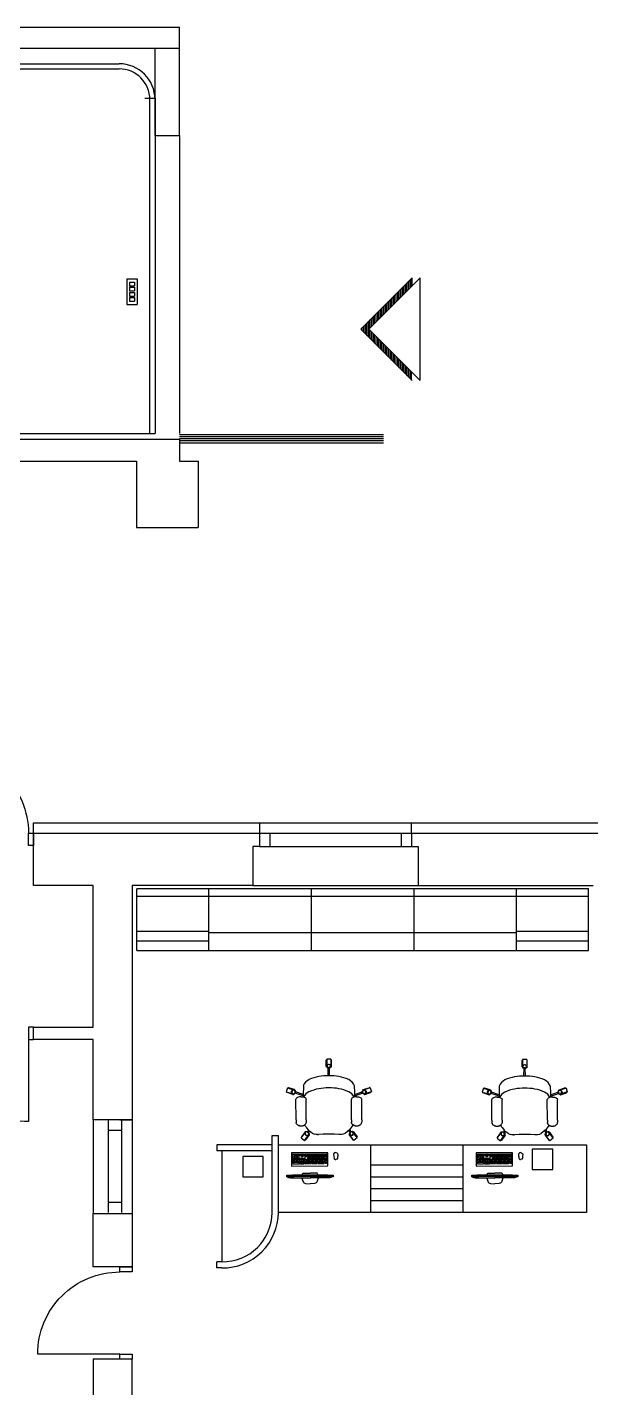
# Model space of a CAD drawing. Header units: millimetres. Extents: x -6354 to 26360, y -281 to 28373.
# Drawn here: x 10964 to 16454, y 15124 to 28373 of the extents above; entities that cross this region are included whole.
import ezdxf

# ---------------------------------------------------------------- set-up
doc = ezdxf.new("R2010")
doc.units = ezdxf.units.MM
for name, color, linetype in [('door_dwgmodels.com', 250, 'Continuous'), ('eguipment', 250, 'Continuous'), ('furniture _san', 36, 'Continuous'), ('wall', 5, 'Continuous'), ('Windows', 4, 'Continuous')]:
    doc.layers.add(name, color=color, linetype=linetype)

# ---------------------------------------------------------------- blocks, each defined once
blk = doc.blocks.new('armchair 043')
at = {"color": 0, "linetype": 'Continuous'}
for p, q in [((-25, 91), (-25, 151)), ((-20, 161), (-20, 81)), ((20, 161), (-20, 161)), ((20, 161), (20, 81)), ((25, 91), (25, 151)), ((-16, 81), (-20, 81)), ((-7, 0), (-6, 74)), ((2, 81), (-2, 81)), ((7, 0), (6, 74)), ((20, 81), (16, 81)), ((-403, -117), (-415, -155)), ((-403, -117), (-327, -142)), ((-335, -134), (-392, -116)), ((-248, -96), (-250, -187)), ((248, -96), (250, -166)), ((403, -117), (327, -142)), ((335, -134), (392, -116)), ((403, -117), (415, -155)), ((-415, -155), (-339, -180)), ((-350, -181), (-407, -163)), ((-338, -176), (-339, -180)), ((-332, -159), (-333, -162)), ((-327, -142), (-328, -145)), ((-250, -196), (-328, -169)), ((-250, -181), (-324, -157)), ((-319, -224), (-320, -228)), ((-320, -428), (-320, -228)), ((-316, -219), (-319, -224)), ((-311, -215), (-316, -219)), ((-305, -211), (-311, -215)), ((-298, -208), (-305, -211)), ((-289, -206), (-298, -208)), ((-280, -204), (-289, -206)), ((-289, -206), (-289, -206)), ((-279, -204), (-280, -204)), ((-270, -204), (-279, -204)), ((-270, -204), (-261, -204)), ((-260, -204), (-261, -204)), ((-260, -204), (-251, -206)), ((-251, -206), (-242, -208)), ((-251, -206), (-251, -206)), ((-250, -187), (-250, -198)), ((-250, -198), (-250, -206)), ((-242, -208), (-235, -211)), ((-235, -211), (-229, -215)), ((-229, -215), (-224, -219)), ((-224, -219), (-221, -224)), ((-221, -224), (-220, -228)), ((-220, -428), (-220, -228)), ((221, -224), (220, -228)), ((220, -428), (220, -228)), ((224, -219), (221, -224)), ((229, -215), (224, -219)), ((235, -211), (229, -215)), ((242, -208), (235, -211)), ((251, -206), (242, -208)), ((250, -181), (324, -157)), ((250, -166), (250, -169)), ((250, -196), (328, -169)), ((250, -169), (250, -187)), ((250, -187), (250, -198)), ((250, -198), (250, -206)), ((260, -204), (251, -206)), ((251, -206), (251, -206)), ((261, -204), (260, -204)), ((270, -204), (261, -204)), ((270, -204), (279, -204)), ((280, -204), (279, -204)), ((280, -204), (289, -206)), ((289, -206), (289, -206)), ((289, -206), (298, -208)), ((298, -208), (305, -211)), ((305, -211), (311, -215)), ((311, -215), (316, -219)), ((316, -219), (319, -224)), ((319, -224), (320, -228)), ((320, -428), (320, -228)), ((327, -142), (328, -145)), ((332, -159), (333, -162)), ((338, -176), (339, -180)), ((415, -155), (339, -180)), ((350, -181), (407, -163)), ((-320, -428), (-320, -436)), ((-320, -436), (-320, -445)), ((-320, -445), (-320, -453)), ((-319, -459), (-320, -453)), ((-320, -453), (-320, -453)), ((-319, -459), (-318, -461)), ((-315, -467), (-318, -461)), ((-310, -473), (-315, -467)), ((-304, -478), (-310, -473)), ((-304, -478), (-302, -479)), ((-295, -483), (-302, -479)), ((-295, -483), (-293, -484)), ((-293, -484), (-289, -485)), ((-283, -486), (-289, -485)), ((-283, -486), (-281, -487)), ((-281, -487), (-277, -487)), ((-277, -487), (-274, -487)), ((-274, -487), (-270, -488)), ((-270, -488), (-266, -487)), ((-266, -487), (-263, -487)), ((-263, -487), (-259, -487)), ((-259, -487), (-257, -486)), ((-257, -486), (-251, -485)), ((-251, -485), (-247, -484)), ((-247, -484), (-245, -483)), ((-245, -483), (-238, -479)), ((-238, -479), (-236, -478)), ((-237, -479), (-225, -495)), ((-236, -478), (-230, -473)), ((-230, -473), (-225, -467)), ((-225, -467), (-222, -461)), ((-225, -495), (-218, -505)), ((-222, -461), (-221, -459)), ((-220, -453), (-221, -454)), ((-221, -459), (-221, -454)), ((-220, -428), (-220, -436)), ((-220, -436), (-220, -445)), ((-220, -445), (-220, -453)), ((-218, -505), (-202, -526)), ((-200, -528), (-202, -526)), ((-200, -528), (-180, -542)), ((200, -527), (180, -542)), ((202, -526), (200, -527)), ((225, -495), (202, -526)), ((202, -526), (214, -543)), ((220, -428), (220, -436)), ((220, -436), (220, -445)), ((220, -445), (220, -453)), ((220, -453), (220, -453)), ((221, -459), (220, -453)), ((221, -459), (222, -461)), ((225, -467), (222, -461)), ((230, -473), (225, -467)), ((237, -479), (225, -495)), ((236, -478), (230, -473)), ((236, -478), (238, -479)), ((245, -483), (238, -479)), ((245, -483), (247, -484)), ((247, -484), (251, -485)), ((257, -486), (251, -485)), ((257, -486), (259, -487)), ((259, -487), (263, -487)), ((263, -487), (266, -487)), ((266, -487), (270, -488)), ((270, -488), (274, -487)), ((274, -487), (277, -487)), ((277, -487), (281, -487)), ((281, -487), (283, -486)), ((283, -486), (289, -485)), ((289, -485), (293, -484)), ((293, -484), (295, -483)), ((295, -483), (302, -479)), ((302, -479), (304, -478)), ((304, -478), (310, -473)), ((310, -473), (315, -467)), ((315, -467), (318, -461)), ((318, -461), (319, -459)), ((319, -459), (320, -453)), ((320, -428), (320, -436)), ((320, -436), (320, -445)), ((320, -445), (320, -453)), ((-269, -605), (-222, -541)), ((-269, -605), (-237, -629)), ((-232, -546), (-267, -594)), ((-237, -629), (-190, -564)), ((-191, -575), (-227, -624)), ((-222, -541), (-219, -543)), ((-197, -530), (-207, -543)), ((-207, -551), (-204, -554)), ((-187, -537), (-197, -550)), ((-193, -562), (-190, -564)), ((-180, -542), (-175, -546)), ((-175, -546), (-160, -558)), ((-158, -560), (-160, -558)), ((-155, -561), (-158, -560)), ((-155, -561), (-140, -568)), ((-125, -571), (-140, -568)), ((-111, -573), (-125, -571)), ((-111, -573), (-100, -572)), ((-56, -568), (-100, -572)), ((55, -568), (-56, -568)), ((98, -572), (55, -568)), ((109, -573), (98, -572)), ((125, -571), (109, -573)), ((140, -568), (125, -571)), ((155, -561), (140, -568)), ((158, -560), (155, -561)), ((161, -558), (158, -560)), ((180, -542), (161, -558)), ((192, -534), (204, -550)), ((201, -562), (197, -564)), ((244, -629), (197, -564)), ((199, -575), (234, -624)), ((215, -551), (212, -554)), ((230, -541), (226, -543)), ((277, -605), (230, -541)), ((240, -546), (275, -594)), ((277, -605), (244, -629))]:
    blk.add_line(p, q, dxfattribs=at)
for centre in [(0, 93), (-344, -157), (344, -157), (-213, -562), (221, -562)]:
    blk.add_circle(centre, 20, dxfattribs=at)
for centre, radius, start, end in [((-20, 151), 5, 90, 180), ((20, 151), 5, 0, 90), ((-15, -439), 440, 88.0553, 113.9054), ((-20, 91), 5, 180, 270), ((0, 93), 17, 279.4623, 260.5377), ((15, -439), 440, 66.0946, 91.9447), ((20, 91), 5, 270, 0), ((-393, -120), 5, 72.3275, 162.3275), ((-152, -132), 103, 113.6677, 159.7631), ((-15, -558), 440, 88.0553, 113.9054), ((15, -558), 440, 66.0946, 91.9447), ((152, -132), 103, 20.2369, 66.3323), ((393, -120), 5, 17.6725, 107.6725), ((-406, -158), 5, 162.3275, 252.3275), ((-344, -157), 17, 351.7899, 332.8652), ((-348, -177), 5, 252.3275, 342.3275), ((-336, -138), 5, 342.3275, 72.3275), ((-152, -250), 103, 113.6677, 155.3986), ((152, -250), 103, 24.6014, 66.3323), ((344, -157), 17, 207.1348, 188.2101), ((336, -138), 5, 107.6725, 197.6725), ((348, -177), 5, 197.6725, 287.6725), ((406, -158), 5, 287.6725, 17.6725), ((-263, -597), 5, 144, 234), ((-231, -621), 5, 234, 324), ((-228, -549), 5, 54, 144), ((-213, -562), 17, 63.4623, 44.5377), ((-195, -572), 5, 324, 54), ((203, -572), 5, 126, 216), ((221, -562), 17, 135.4623, 116.5377), ((236, -549), 5, 36, 126), ((238, -621), 5, 216, 306), ((271, -597), 5, 306, 36)]:
    blk.add_arc(centre, radius, start, end, dxfattribs=at)
blk = doc.blocks.new('pc')
at = {"color": 0, "linetype": 'ByBlock'}
for p, q in [((-235, 0), (235, 0)), ((233, 120), (-223, 120)), ((235, 0), (235, -170)), ((-235, -170), (-235, 0)), ((235, -170), (-235, -170)), ((-220, -30), (-140, -30)), ((-220, -49), (-220, -30)), ((-220, -49), (-140, -49)), ((-220, -155), (-220, -60)), ((-220, -60), (-140, -60)), ((-140, -79), (-220, -79)), ((-140, -117), (-220, -117)), ((-220, -155), (-140, -155)), ((-200, -155), (-200, -60)), ((-140, -98), (-200, -98)), ((-140, -136), (-200, -136)), ((-180, -155), (-180, -60)), ((-160, -136), (-160, -60)), ((-140, -49), (-140, -30)), ((-140, -155), (-140, -60)), ((-130, -30), (-70, -30)), ((-130, -49), (-130, -30)), ((-130, -49), (-70, -49)), ((-130, -98), (-130, -60)), ((-130, -60), (-70, -60)), ((-70, -79), (-130, -79)), ((-70, -98), (-130, -98)), ((-130, -155), (-130, -136)), ((-70, -136), (-130, -136)), ((-130, -155), (-70, -155)), ((-110, -49), (-110, -30)), ((-110, -98), (-110, -60)), ((-110, -155), (-110, -117)), ((-90, -117), (-110, -117)), ((-90, -49), (-90, -30)), ((-90, -98), (-90, -60)), ((-90, -155), (-90, -117)), ((-70, -49), (-70, -30)), ((-70, -98), (-70, -60)), ((-70, -155), (-70, -136)), ((-60, -30), (15, -30)), ((-60, -49), (-60, -30)), ((-60, -49), (15, -49)), ((-60, -155), (-60, -60)), ((-60, -60), (220, -60)), ((220, -79), (-60, -79)), ((220, -117), (-60, -117)), ((220, -136), (-60, -136)), ((-60, -155), (220, -155)), ((-41, -49), (-41, -30)), ((-41, -79), (-41, -60)), ((-41, -136), (-41, -117)), ((-36, -155), (-36, -136)), ((-32, -98), (-32, -79)), ((220, -98), (-32, -98)), ((-23, -49), (-23, -30)), ((-23, -79), (-23, -60)), ((-19, -117), (-19, -98)), ((-13, -98), (-13, -79)), ((-12, -155), (-12, -136)), ((-10, -136), (-10, -117)), ((-4, -49), (-4, -30)), ((-4, -79), (-4, -60)), ((-1, -117), (-1, -98)), ((5, -98), (5, -79)), ((9, -136), (9, -117)), ((11, -155), (11, -136)), ((15, -49), (15, -30)), ((15, -79), (15, -60)), ((18, -117), (18, -98)), ((24, -98), (24, -79)), ((25, -30), (99, -30)), ((25, -49), (25, -30)), ((25, -49), (99, -49)), ((28, -136), (28, -117)), ((33, -79), (33, -60)), ((35, -155), (35, -136)), ((37, -117), (37, -98)), ((43, -49), (43, -30)), ((43, -98), (43, -79)), ((46, -136), (46, -117)), ((52, -79), (52, -60)), ((55, -117), (55, -98)), ((61, -98), (61, -79)), ((62, -49), (62, -30)), ((65, -136), (65, -117)), ((71, -79), (71, -60)), ((74, -117), (74, -98)), ((80, -98), (80, -79)), ((81, -49), (81, -30)), ((84, -136), (84, -117)), ((89, -79), (89, -60)), ((93, -117), (93, -98)), ((99, -49), (99, -30)), ((99, -98), (99, -79)), ((102, -136), (102, -117)), ((108, -79), (108, -60)), ((109, -30), (184, -30)), ((109, -49), (109, -30)), ((109, -49), (184, -49)), ((111, -117), (111, -98)), ((117, -98), (117, -79)), ((121, -136), (121, -117)), ((127, -79), (127, -60)), ((128, -49), (128, -30)), ((130, -117), (130, -98)), ((136, -98), (136, -79)), ((140, -136), (140, -117)), ((145, -79), (145, -60)), ((147, -49), (147, -30)), ((147, -155), (147, -136)), ((149, -117), (149, -98)), ((155, -98), (155, -79)), ((158, -136), (158, -117)), ((164, -79), (164, -60)), ((165, -49), (165, -30)), ((167, -117), (167, -98)), ((171, -155), (171, -136)), ((173, -98), (173, -79)), ((177, -136), (177, -117)), ((183, -79), (183, -60)), ((184, -49), (184, -30)), ((186, -117), (186, -98)), ((192, -98), (192, -79)), ((196, -136), (196, -117)), ((196, -155), (196, -136)), ((220, -30), (201, -30)), ((201, -49), (201, -30)), ((220, -49), (201, -49)), ((201, -79), (201, -60)), ((220, -49), (220, -30)), ((220, -155), (220, -60))]:
    blk.add_line(p, q, dxfattribs=at)
for points in [[(-100, 157), (-87, 198, -0.272896), (-53, 229), (5, 232)], [(110, 157), (97, 198, 0.272896), (62, 229), (5, 232)], [(-295, 140, -0.114912), (-205, 155), (5, 158)], [(-102, 120), (-94, 102, 0.313531), (-78, 92), (5, 92)], [(305, 140, 0.114912), (215, 155), (5, 158)], [(112, 120), (104, 102, -0.313531), (88, 92), (5, 92)], [(340, -176, -0.519846), (314, -132, 0.038716), (318, -100, -0.415026), (340, -81, -0.75741)], [(340, -176, 0.512868), (366, -132, -0.038716), (363, -100, 0.410575), (340, -81, 0.75741)]]:
    blk.add_lwpolyline(points, format="xyb", dxfattribs=at)
blk.add_lwpolyline([(-295, 120), (305, 120), (305, 140), (-295, 140), (-295, 120)], dxfattribs=at)
blk = doc.blocks.new('*U51')
at = {"color": 0, "linetype": 'ByBlock', "ltscale": 10}
blk.add_lwpolyline([(-850, 0), (-850, 800, -0.414214), (-50, 0)], format="xyb", dxfattribs=at)
at = {"color": 0}
for points in [[(-900, 0), (-850, 0), (-850, -120), (-900, -120)], [(-50, 0), (0, 0), (0, -120), (-50, -120)]]:
    blk.add_lwpolyline(points, close=True, dxfattribs=at)
blk = doc.blocks.new('*U58')
at = {"color": 0}
for p, q in [((0, 0), (1480, 0)), ((100, 0), (100, -130)), ((1380, 0), (1380, -130)), ((0, -130), (1480, -130))]:
    blk.add_line(p, q, dxfattribs=at)
blk = doc.blocks.new('*U61')
at = {"color": 0}
for points in [[(-900, 0), (-850, 0), (-850, 120), (-900, 120)], [(-50, 0), (0, 0), (0, 120), (-50, 120)]]:
    blk.add_lwpolyline(points, close=True, dxfattribs=at)
at = {"color": 0, "linetype": 'ByBlock', "ltscale": 10}
blk.add_lwpolyline([(-50, 0), (-50, -800, -0.414214), (-850, 0)], format="xyb", dxfattribs=at)
blk = doc.blocks.new('*U81')
at = {"color": 0}
for p, q in [((0, 0), (900, 0)), ((100, 0), (100, -130)), ((800, 0), (800, -130)), ((0, -130), (900, -130))]:
    blk.add_line(p, q, dxfattribs=at)

msp = doc.modelspace()

# ---------------------------------------------------------------- linework, layer by layer
at = {"layer": 'eguipment', "color": 18, "true_color": 0x000000}
for p, q in [((-5371, 28373), (12449, 28373)), ((12449, 27317), (12449, 28373)), ((-5131, 28167), (12449, 28167)), ((12209, 27317), (12209, 28167)), ((8759, 28017), (11859, 28017)), ((8759, 27967), (11859, 27967)), ((12109, 27680), (12209, 27680)), ((12159, 24417), (12159, 27667)), ((12209, 27680), (12209, 25457)), ((12209, 27317), (12449, 27317)), ((12209, 27317), (12209, 24417)), ((12449, 27317), (12449, 24417)), ((11934, 25922), (11934, 25672)), ((11934, 25922), (12034, 25922)), ((11959, 25890), (11959, 25855)), ((11959, 25890), (12009, 25890)), ((11959, 25855), (12009, 25855)), ((11959, 25840), (12009, 25840)), ((11959, 25840), (11959, 25805)), ((12009, 25890), (12009, 25855)), ((12009, 25840), (12009, 25805)), ((12034, 25922), (12034, 25672)), ((14713, 25932), (14213, 25432)), ((14793, 25932), (14293, 25432)), ((14618, 25757), (14618, 25837)), ((14633, 25772), (14633, 25852)), ((14648, 25787), (14648, 25867)), ((14663, 25802), (14663, 25882)), ((14678, 25817), (14678, 25897)), ((14693, 25832), (14693, 25912)), ((14708, 25847), (14708, 25927)), ((14713, 25852), (14713, 25932)), ((14793, 24932), (14793, 25932)), ((11959, 25805), (12009, 25805)), ((11959, 25790), (12009, 25790)), ((11959, 25790), (11959, 25755)), ((11959, 25755), (12009, 25755)), ((11959, 25740), (12009, 25740)), ((11959, 25740), (11959, 25705)), ((11959, 25705), (12009, 25705)), ((12009, 25790), (12009, 25755)), ((12009, 25740), (12009, 25705)), ((14483, 25622), (14483, 25702)), ((14498, 25637), (14498, 25717)), ((14513, 25652), (14513, 25732)), ((14528, 25667), (14528, 25747)), ((14543, 25682), (14543, 25762)), ((14558, 25697), (14558, 25777)), ((14573, 25712), (14573, 25792)), ((14588, 25727), (14588, 25807)), ((14603, 25742), (14603, 25822)), ((11934, 25672), (12034, 25672)), ((14363, 25502), (14363, 25582)), ((14378, 25517), (14378, 25597)), ((14393, 25532), (14393, 25612)), ((14408, 25547), (14408, 25627)), ((14423, 25562), (14423, 25642)), ((14438, 25577), (14438, 25657)), ((14453, 25592), (14453, 25672)), ((14468, 25607), (14468, 25687)), ((14228, 25417), (14228, 25447)), ((14243, 25402), (14243, 25462)), ((14258, 25387), (14258, 25477)), ((14273, 25372), (14273, 25492)), ((14288, 25357), (14288, 25507)), ((14303, 25442), (14303, 25522)), ((14318, 25457), (14318, 25537)), ((14333, 25472), (14333, 25552)), ((14348, 25487), (14348, 25567)), ((14713, 24932), (14213, 25432)), ((14793, 24932), (14293, 25432)), ((14303, 25342), (14303, 25422)), ((14318, 25327), (14318, 25407)), ((14333, 25312), (14333, 25392)), ((14348, 25297), (14348, 25377)), ((14363, 25282), (14363, 25362)), ((14378, 25267), (14378, 25347)), ((14393, 25252), (14393, 25332)), ((14408, 25237), (14408, 25317)), ((14423, 25222), (14423, 25302)), ((14438, 25207), (14438, 25287)), ((14453, 25192), (14453, 25272)), ((14468, 25177), (14468, 25257)), ((14483, 25162), (14483, 25242)), ((14498, 25147), (14498, 25227)), ((14513, 25132), (14513, 25212)), ((14528, 25117), (14528, 25197)), ((14543, 25102), (14543, 25182)), ((14558, 25087), (14558, 25167)), ((14573, 25072), (14573, 25152)), ((14588, 25057), (14588, 25137)), ((14603, 25042), (14603, 25122)), ((14618, 25027), (14618, 25107)), ((14633, 25012), (14633, 25092)), ((14648, 24997), (14648, 25077)), ((14663, 24982), (14663, 25062)), ((14678, 24967), (14678, 25047)), ((14693, 24952), (14693, 25032)), ((14708, 24937), (14708, 25017)), ((-5081, 24417), (12209, 24417)), ((12449, 24407), (14434, 24407)), ((12449, 24387), (14434, 24387)), ((9659, 24362), (12449, 24362)), ((12449, 24367), (14434, 24367)), ((12449, 24357), (12449, 24147)), ((12449, 24347), (14434, 24347)), ((12449, 24327), (14434, 24327)), ((9764, 24147), (12029, 24147)), ((12029, 24147), (12029, 23502)), ((12449, 24147), (12629, 24147)), ((12629, 24147), (12629, 23502)), ((12029, 23502), (12629, 23502))]:
    msp.add_line(p, q, dxfattribs=at)
for radius in [350, 300]:
    msp.add_arc((11859, 27667), radius, 0, 90, dxfattribs=at)
at = {"layer": 'furniture _san'}
for p, q in [((12031, 19382), (12031, 19982)), ((12731, 19982), (12031, 19982)), ((12731, 19907), (12031, 19907)), ((13731, 19982), (12731, 19982)), ((12731, 19982), (12731, 19382)), ((13731, 19907), (12731, 19907)), ((14731, 19982), (13731, 19982)), ((13731, 19982), (13731, 19382)), ((14731, 19907), (13731, 19907)), ((15731, 19982), (14731, 19982)), ((14731, 19982), (14731, 19382)), ((15731, 19907), (14731, 19907)), ((15731, 19382), (15731, 19982)), ((16431, 19982), (15731, 19982)), ((16431, 19907), (15731, 19907)), ((16431, 19382), (16431, 19982)), ((12031, 19572), (12731, 19572)), ((12031, 19477), (12731, 19477)), ((12731, 19557), (13731, 19557)), ((13731, 19557), (14731, 19557)), ((14731, 19557), (15731, 19557)), ((15731, 19572), (16431, 19572)), ((15731, 19477), (16431, 19477)), ((12031, 19382), (12731, 19382)), ((12731, 19382), (13731, 19382)), ((13731, 19382), (14731, 19382)), ((14731, 19382), (15731, 19382)), ((15731, 19382), (16431, 19382)), ((13351, 17491), (12811, 17491)), ((12811, 17491), (12811, 17431)), ((13351, 16831), (13351, 17581)), ((13351, 17581), (13411, 17581)), ((13411, 16831), (13411, 17581)), ((13411, 17491), (14311, 17491)), ((14311, 16831), (14311, 17491)), ((14311, 17491), (15211, 17491)), ((15211, 16831), (15211, 17491)), ((15211, 17491), (16411, 17491)), ((16411, 17491), (16411, 16831)), ((13351, 17431), (12811, 17431)), ((12861, 17431), (12861, 16351)), ((13263, 17377), (13063, 17377)), ((13063, 17377), (13063, 17177)), ((13263, 17177), (13263, 17377)), ((16083, 17449), (15883, 17449)), ((15883, 17449), (15883, 17249)), ((16083, 17249), (16083, 17449)), ((15211, 17291), (14311, 17291)), ((15883, 17249), (16083, 17249)), ((13063, 17177), (13263, 17177)), ((15211, 17176), (14311, 17176)), ((15211, 17061), (14311, 17061)), ((14311, 16831), (13411, 16831)), ((15211, 16946), (14311, 16946)), ((15211, 16831), (14311, 16831)), ((16411, 16831), (15211, 16831)), ((12861, 16351), (12811, 16351)), ((12811, 16291), (12811, 16351)), ((12861, 16291), (12811, 16291))]:
    msp.add_line(p, q, dxfattribs=at)
for radius, start, end in [(544, 269.3525, 359.5963), (484, 269.3153, 359.5033)]:
    msp.add_arc((12867, 16835), radius, start, end, dxfattribs=at)
at = {"layer": 'wall', "color": 5}
for p, q in [((14706, 20526), (14706, 20626)), ((14706, 20626), (16698, 20626)), ((14706, 20526), (14706, 20396)), ((14706, 20396), (14771, 20396)), ((14771, 20396), (14771, 20016)), ((14771, 20016), (16476, 20016)), ((11866, 17732), (11986, 17732))]:
    msp.add_line(p, q, dxfattribs=at)
at = {"layer": 'wall', "color": 18, "true_color": 0x000000}
for p, q in [((11026, 20526), (13226, 20526)), ((14706, 20526), (16691, 20526)), ((13161, 20016), (14771, 20016))]:
    msp.add_line(p, q, dxfattribs=at)
at = {"layer": 'wall', "color": 5}
for points in [[(11986, 20016), (11986, 17732), (11606, 17732), (11606, 18516), (11026, 18516), (11026, 18636), (11606, 18636), (11606, 20016), (11026, 20016), (11026, 20526), (11026, 20626), (13226, 20626), (13226, 20526), (13226, 20396), (13161, 20396), (13161, 20016)], [(11986, 16822), (11986, 16302), (11606, 16302), (11606, 16822)]]:
    msp.add_lwpolyline(points, close=True, dxfattribs=at)
at = {"layer": 'wall', "color": 18, "true_color": 0x000000}
for points in [[(13226, 20626), (14706, 20626)], [(11606, 17732), (11606, 16822)], [(11986, 17732), (11986, 16822)]]:
    msp.add_lwpolyline(points, dxfattribs=at)
at = {"layer": 'wall', "color": 5}
msp.add_lwpolyline([(14086, 4476), (14086, 3676), (14206, 3676), (14206, 4696), (14086, 4696), (14086, 4596), (11986, 4596), (11986, 5496), (14086, 5496), (14086, 5396), (14206, 5396), (14206, 5496), (15343, 5496), (15343, 5066), (15476, 5066), (15476, 5186), (15463, 5186), (15463, 5616), (15463, 5616), (11986, 5616), (11986, 15402), (11606, 15402), (11606, 14056), (9636, 14056)], dxfattribs=at)

# ---------------------------------------------------------------- block references
at = {"layer": 'door_dwgmodels.com'}
for name, p in [('*U51', (11026, 20526)), ('*U61', (11026, 18516))]:
    msp.add_blockref(name, p, dxfattribs=at)
at = {"layer": 'door_dwgmodels.com', "rotation": 90}
msp.add_blockref('*U51', (11866, 16302), dxfattribs=at)
at = {"layer": 'furniture _san', "rotation": 0.04847838065608394}
for p in [(13902, 18162), (15810, 18159)]:
    msp.add_blockref('armchair 043', p, dxfattribs=at)
at = {"layer": 'furniture _san', "xscale": -0.7499999998503982, "yscale": 0.75, "zscale": 0.75, "rotation": 180.1578936028801}
for p in [(13715, 17284), (15515, 17284)]:
    msp.add_blockref('pc', p, dxfattribs=at)
at = {"layer": 'Windows'}
msp.add_blockref('*U58', (13226, 20526), dxfattribs=at)
at = {"layer": 'Windows', "rotation": 90.00001006735744}
msp.add_blockref('*U81', (11756, 16832), dxfattribs=at)

doc.saveas('drawing.dxf')
